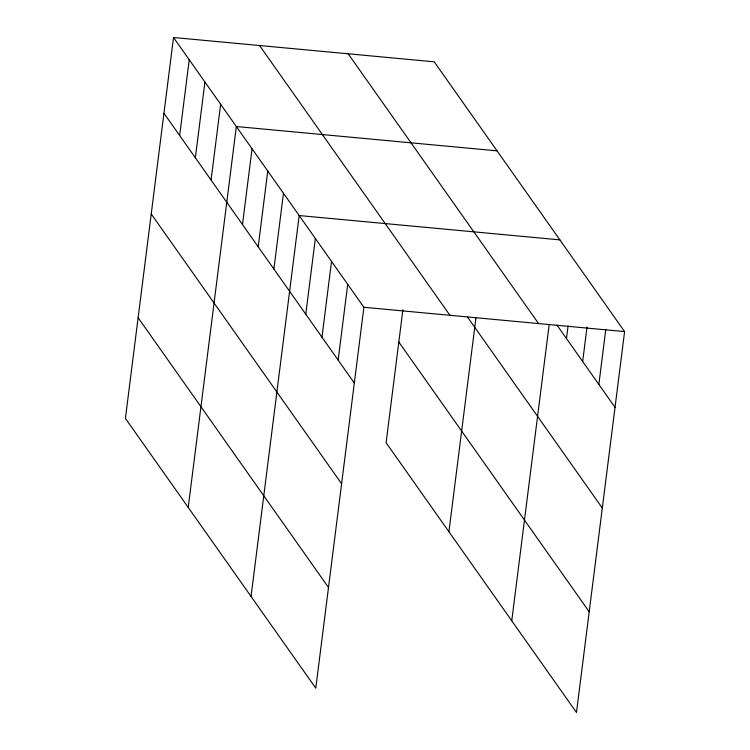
<?xml version="1.0" encoding="UTF-8"?>
<svg xmlns="http://www.w3.org/2000/svg" width="750" height="750" viewBox="0 0 750 750"><rect width="100%" height="100%" fill="white"/><g stroke="black" fill="none" stroke-linecap="round" stroke-linejoin="round"><path stroke-width="1.12" d="M173.522 37.5L125.4 418.406L315.778 688.181L363.9 307.275L173.522 37.5L434.222 61.819L624.6 331.594L576.478 712.5L386.1 442.725L402.9 309.75M179.653 135.525L189.225 59.756M195.366 157.781L204.938 82.013M211.069 180.037L220.641 104.269M188.231 507.431L236.344 126.525L497.044 150.844M242.484 224.55L252.056 148.781M258.188 246.806L267.759 171.037M273.891 269.062L283.463 193.294M251.053 596.456L299.175 215.55L559.866 239.869M305.784 314.25L315.356 238.481M321.966 337.181L331.537 261.412M338.147 360.113L347.719 284.344M448.922 531.75L475.922 318.047M511.753 620.775L549.131 324.891M566.475 338.569L568.078 325.941M582.666 361.5L587.016 327.056M598.847 384.431L605.803 329.325M363.9 307.275L624.6 331.594M557.044 325.191L615.028 407.362M348.188 53.794L538.566 323.569M467.55 317.109L602.306 508.059M259.556 45.525L449.934 315.3M398.822 342.028L589.2 611.803M163.95 113.269L354.328 383.044M151.228 213.966L341.606 483.741M138.122 317.709L328.5 587.484"/></g></svg>
